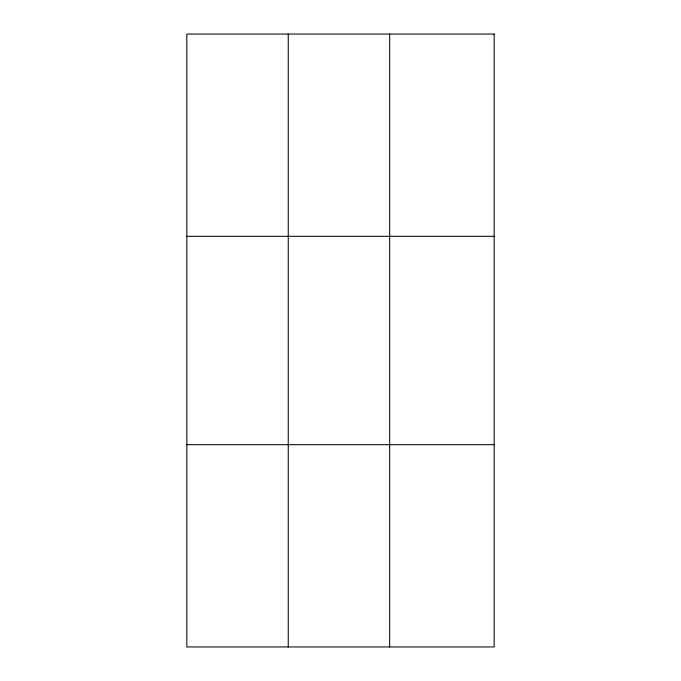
<?xml version="1.0" encoding="UTF-8"?>
<svg xmlns="http://www.w3.org/2000/svg" width="681" height="681" viewBox="0 0 681 681"><rect width="100%" height="100%" fill="white"/><g stroke="black" fill="none" stroke-linecap="round" stroke-linejoin="round"><path stroke-width="1.02" d="M288.25 34.05L288.25 646.95M389.677 34.05L389.677 646.95M186.832 236.307L494.168 236.307M186.832 444.693L494.168 444.693M494.168 34.05L494.168 646.95L186.832 646.95L186.832 34.05L494.168 34.05"/></g></svg>
